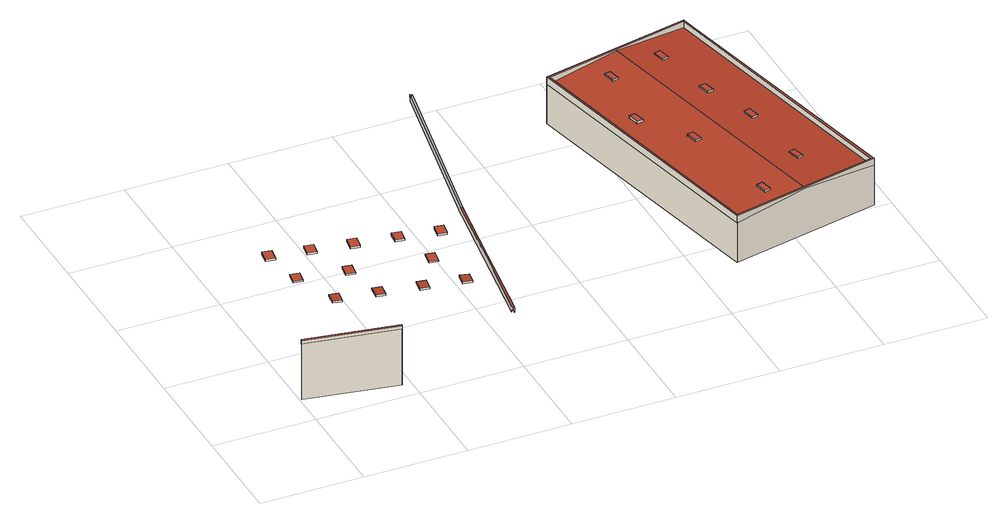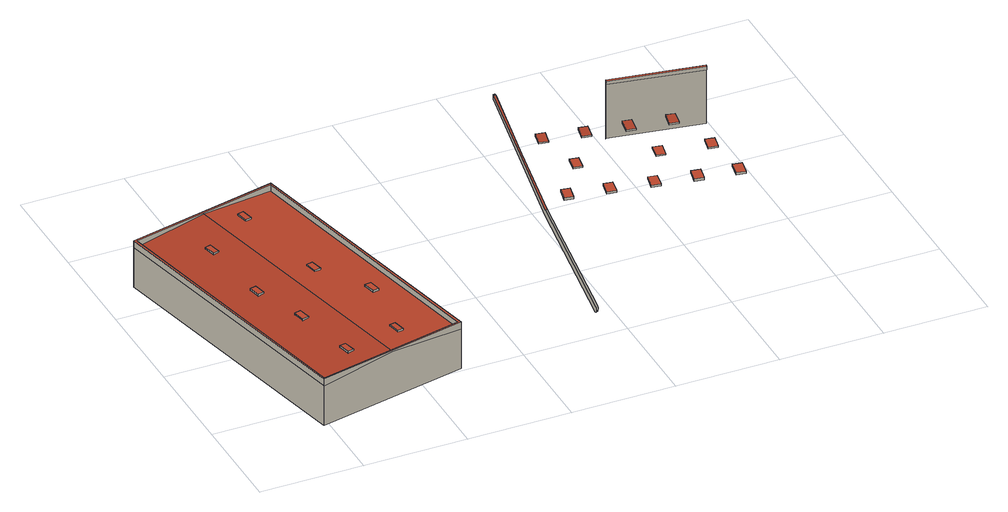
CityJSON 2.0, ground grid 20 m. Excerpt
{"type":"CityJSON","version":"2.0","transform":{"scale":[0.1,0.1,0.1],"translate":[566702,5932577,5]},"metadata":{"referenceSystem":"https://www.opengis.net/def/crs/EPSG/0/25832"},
"CityObjects":{
"building1":{"type":"Building","attributes":{"Grundfläche 2D":"9019.073295","Grundhöhe NN":"5.576"},"children":["building1-1","building1-2","building1-3","building1-4","building1-5","building1-6","building1-7","building1-8","building1-9","building1-10","building1-11","building1-12","building1-13"],"geometry":[{"type":"MultiSurface","lod":"3","boundaries":[[[0,1,2,3]],[[4,0,3,5]],[[6,7,8,9,10,11]],[[12,13,14,15,16,17,18,19,20,6,11,10,21,22]],[[23,24,9,8,7,25,26,27,28,29]]],"semantics":{"surfaces":[{"type":"WallSurface"},{"type":"RoofSurface"}],"values":[0,0,1,0,0]}}]},
"building1-1":{"type":"BuildingInstallation","parents":["building1"],"geometry":[{"type":"MultiSurface","lod":"3","boundaries":[[[30,31,32,33]],[[1,0,30,33]],[[30,0,4,34,35,31]],[[36,37,38,32,31,35]],[[33,32,38,39,40,1]]],"semantics":{"surfaces":[{"type":"RoofSurface"},{"type":"WallSurface"}],"values":[0,1,1,1,1]}}]},
"building1-2":{"type":"BuildingInstallation","parents":["building1"],"geometry":[{"type":"MultiSurface","lod":"3","boundaries":[[[41,42,43,44]],[[44,43,45,46]],[[41,44,46,47]],[[42,41,47,48]],[[43,42,48,45]]],"semantics":{"surfaces":[{"type":"RoofSurface"},{"type":"WallSurface"}],"values":[0,1,1,1,1]}}]},
"building1-3":{"type":"BuildingInstallation","parents":["building1"],"geometry":[{"type":"MultiSurface","lod":"3","boundaries":[[[49,50,51,52]],[[53,54,52,51]],[[49,52,54,55]],[[55,56,50,49]],[[51,50,56,53]]],"semantics":{"surfaces":[{"type":"RoofSurface"},{"type":"WallSurface"}],"values":[0,1,1,1,1]}}]},
"building1-4":{"type":"BuildingInstallation","parents":["building1"],"geometry":[{"type":"MultiSurface","lod":"3","boundaries":[[[57,58,59,60]],[[60,59,61,62]],[[57,60,62,63]],[[58,57,63,64]],[[59,58,64,61]]],"semantics":{"surfaces":[{"type":"RoofSurface"},{"type":"WallSurface"}],"values":[0,1,1,1,1]}}]},
"building1-5":{"type":"BuildingInstallation","parents":["building1"],"geometry":[{"type":"MultiSurface","lod":"3","boundaries":[[[65,66,67,68]],[[68,67,69,70]],[[65,68,70,71]],[[66,65,71,72]],[[67,66,72,69]]],"semantics":{"surfaces":[{"type":"RoofSurface"},{"type":"WallSurface"}],"values":[0,1,1,1,1]}}]},
"building1-6":{"type":"BuildingInstallation","parents":["building1"],"geometry":[{"type":"MultiSurface","lod":"3","boundaries":[[[73,74,75,76]],[[76,75,77,78]],[[73,76,78,79]],[[74,73,79,80]],[[75,74,80,77]]],"semantics":{"surfaces":[{"type":"RoofSurface"},{"type":"WallSurface"}],"values":[0,1,1,1,1]}}]},
"building1-7":{"type":"BuildingInstallation","parents":["building1"],"geometry":[{"type":"MultiSurface","lod":"3","boundaries":[[[81,82,83,84]],[[84,83,85,86]],[[81,84,86,87]],[[87,88,82,81]],[[88,85,83,82]]],"semantics":{"surfaces":[{"type":"RoofSurface"},{"type":"WallSurface"}],"values":[0,1,1,1,1]}}]},
"building1-8":{"type":"BuildingInstallation","parents":["building1"],"geometry":[{"type":"MultiSurface","lod":"3","boundaries":[[[89,90,91,92]],[[93,94,89,92]],[[94,95,90,89]],[[96,91,90,95]],[[92,91,96,93]]],"semantics":{"surfaces":[{"type":"RoofSurface"},{"type":"WallSurface"}],"values":[0,1,1,1,1]}}]},
"building1-9":{"type":"BuildingInstallation","parents":["building1"],"geometry":[{"type":"MultiSurface","lod":"3","boundaries":[[[97,98,99,100]],[[100,99,101,102]],[[97,100,102,103]],[[98,97,103,104]],[[99,98,104,101]]],"semantics":{"surfaces":[{"type":"RoofSurface"},{"type":"WallSurface"}],"values":[0,1,1,1,1]}}]},
"building1-10":{"type":"BuildingInstallation","parents":["building1"],"geometry":[{"type":"MultiSurface","lod":"3","boundaries":[[[105,106,107,108]],[[109,110,108,107]],[[105,108,110,111]],[[106,105,111,112]],[[107,106,112,109]]],"semantics":{"surfaces":[{"type":"RoofSurface"},{"type":"WallSurface"}],"values":[0,1,1,1,1]}}]},
"building1-11":{"type":"BuildingInstallation","parents":["building1"],"geometry":[{"type":"MultiSurface","lod":"3","boundaries":[[[113,114,115,116]],[[117,118,114,113]],[[118,119,115,114]],[[120,116,115,119]],[[117,113,116,120]]],"semantics":{"surfaces":[{"type":"RoofSurface"},{"type":"WallSurface"}],"values":[0,1,1,1,1]}}]},
"building1-12":{"type":"BuildingInstallation","parents":["building1"],"geometry":[{"type":"MultiSurface","lod":"3","boundaries":[[[121,122,123,124]],[[125,126,124,123]],[[126,127,121,124]],[[122,121,127,128]],[[123,122,128,125]]],"semantics":{"surfaces":[{"type":"RoofSurface"},{"type":"WallSurface"}],"values":[0,1,1,1,1]}}]},
"building1-13":{"type":"BuildingInstallation","parents":["building1"],"geometry":[{"type":"MultiSurface","lod":"3","boundaries":[[[129,130,131,132]],[[132,131,133,134]],[[132,134,135,129]],[[135,136,130,129]],[[131,130,136,133]]],"semantics":{"surfaces":[{"type":"RoofSurface"},{"type":"WallSurface"}],"values":[0,1,1,1,1]}}]},
"building2":{"type":"Building","attributes":{"Grundfläche 2D":"1652.846038","Grundhöhe NN":"8.873"},"children":["building2-1","building2-2","building2-3","building2-4","building2-5","building2-6","building2-7","building2-8"],"geometry":[{"type":"Solid","lod":"3","boundaries":[[[[137,138,139,140,141,142,143]],[[142,141,144,139,138,145]],[[146,147,148,149]],[[147,150,151,148]],[[140,139,146,149]],[[148,151,141,140,149]],[[152,153,154,143,142]],[[155,156,157,138,137,143,154]],[[144,141,151,150]],[[146,139,144,150,147]],[[138,157,158,159,145]],[[159,152,142,145]],[[159,158,157,160,161]],[[152,159,161,162]],[[154,153,152,162,163]],[[157,156,155,154,163,164,160]],[[163,162,161,160,164]]]],"semantics":{"surfaces":[{"type":"RoofSurface"},{"type":"WallSurface"},{"type":"GroundSurface"}],"values":[[0,0,0,0,1,1,1,1,1,1,1,1,1,1,1,1,2]]}}]},
"building2-1":{"type":"BuildingInstallation","parents":["building2"],"geometry":[{"type":"MultiSurface","lod":"3","boundaries":[[[165,166,167,168]],[[168,167,169,170]],[[165,168,170,171]],[[166,165,171,172]],[[167,166,172,169]]],"semantics":{"surfaces":[{"type":"RoofSurface"},{"type":"WallSurface"}],"values":[0,1,1,1,1]}}]},
"building2-2":{"type":"BuildingInstallation","parents":["building2"],"geometry":[{"type":"MultiSurface","lod":"3","boundaries":[[[173,174,175,176]],[[176,175,177,178]],[[173,176,178,179]],[[174,173,179,180]],[[175,174,180,177]]],"semantics":{"surfaces":[{"type":"RoofSurface"},{"type":"WallSurface"}],"values":[0,1,1,1,1]}}]},
"building2-3":{"type":"BuildingInstallation","parents":["building2"],"geometry":[{"type":"MultiSurface","lod":"3","boundaries":[[[181,182,183,184]],[[184,183,185,186]],[[181,184,186,187]],[[182,181,187,188]],[[183,182,188,185]]],"semantics":{"surfaces":[{"type":"RoofSurface"},{"type":"WallSurface"}],"values":[0,1,1,1,1]}}]},
"building2-4":{"type":"BuildingInstallation","parents":["building2"],"geometry":[{"type":"MultiSurface","lod":"3","boundaries":[[[189,190,191,192]],[[192,191,193,194]],[[194,195,189,192]],[[190,189,195,196]],[[196,193,191,190]]],"semantics":{"surfaces":[{"type":"RoofSurface"},{"type":"WallSurface"}],"values":[0,1,1,1,1]}}]},
"building2-5":{"type":"BuildingInstallation","parents":["building2"],"geometry":[{"type":"MultiSurface","lod":"3","boundaries":[[[197,198,199,200]],[[200,199,201,202]],[[197,200,202,203]],[[198,197,203,204]],[[199,198,204,201]]],"semantics":{"surfaces":[{"type":"RoofSurface"},{"type":"WallSurface"}],"values":[0,1,1,1,1]}}]},
"building2-6":{"type":"BuildingInstallation","parents":["building2"],"geometry":[{"type":"MultiSurface","lod":"3","boundaries":[[[205,206,207,208]],[[208,207,209,210]],[[205,208,210,211]],[[206,205,211,212]],[[207,206,212,209]]],"semantics":{"surfaces":[{"type":"RoofSurface"},{"type":"WallSurface"}],"values":[0,1,1,1,1]}}]},
"building2-7":{"type":"BuildingInstallation","parents":["building2"],"geometry":[{"type":"MultiSurface","lod":"3","boundaries":[[[213,214,215,216]],[[216,215,217,218]],[[213,216,218,219]],[[214,213,219,220]],[[215,214,220,217]]],"semantics":{"surfaces":[{"type":"RoofSurface"},{"type":"WallSurface"}],"values":[0,1,1,1,1]}}]},
"building2-8":{"type":"BuildingInstallation","parents":["building2"],"geometry":[{"type":"MultiSurface","lod":"3","boundaries":[[[221,222,223,224]],[[224,223,225,226]],[[221,224,226,227]],[[222,221,227,228]],[[223,222,228,225]]],"semantics":{"surfaces":[{"type":"RoofSurface"},{"type":"WallSurface"}],"values":[0,1,1,1,1]}}]}
},
"vertices":[
[183,36,123],[4,67,123],[4,67,6],[183,36,6],[184,38,122],[184,38,6],[380,7,133],[384,6,133],[414,181,125],[443,349,117],[440,350,117],[411,182,125],[499,691,129],[498,686,129],[498,686,122],[440,350,104],[439,343,105],[380,7,122],[380,7,129],[380,2,129],[380,2,133],[498,686,133],[499,691,133],[502,690,133],[502,686,133],[383,1,133],[383,1,123],[443,349,104],[502,686,122],[502,690,123],
[183,36,129],[184,41,129],[5,72,129],[4,67,129],[184,38,126],[184,41,126],[184,41,122],[5,72,122],[5,72,126],[4,69,126],[4,69,122],
[78,263,115],[95,260,115],[100,285,114],[82,288,114],[100,285,111],[82,288,111],[78,263,112],[95,260,112],
[111,171,120],[128,168,120],[133,193,118],[115,196,118],[133,193,115],[115,196,115],[111,171,116],[128,168,116],
[65,351,112],[83,348,112],[87,374,111],[70,377,111],[87,374,106],[70,377,106],[65,351,108],[83,348,108],
[188,157,120],[205,154,120],[210,180,118],[192,183,118],[210,180,115],[192,183,115],[188,157,116],[205,154,116],
[140,339,112],[157,336,112],[162,361,111],[144,364,111],[162,361,106],[144,364,106],[140,339,108],[157,336,108],
[171,247,115],[189,244,115],[193,269,114],[176,272,114],[193,269,111],[176,272,111],[171,247,112],[189,244,112],
[271,169,118],[267,144,120],[284,141,120],[289,166,118],[289,166,115],[271,169,115],[267,144,116],[284,141,116],
[217,325,112],[234,322,112],[239,348,111],[221,351,111],[239,348,106],[221,351,106],[217,325,108],[234,322,108],
[343,131,120],[361,128,120],[365,153,118],[348,156,118],[365,153,115],[348,156,115],[343,131,116],[361,128,116],
[341,244,114],[324,247,114],[320,221,115],[337,218,115],[341,244,111],[324,247,111],[320,221,112],[337,218,112],
[296,312,112],[313,309,112],[318,334,111],[300,337,111],[318,334,106],[300,337,106],[296,312,108],[313,309,108],
[372,298,112],[389,295,112],[394,321,111],[377,324,111],[394,321,106],[377,324,106],[372,298,108],[389,295,108],
[1031,697,136],[1030,700,136],[1028,696,136],[1144,166,136],[858,103,136],[855,98,136],[1149,163,136],[742,633,136],[737,636,136],[1028,696,123],[885,664,134],[1001,135,134],[1144,166,123],[742,633,123],[858,103,123],[855,98,122],[1002,131,134],[1149,163,122],[1148,167,122],[1031,697,122],[1030,700,122],[884,668,134],[737,636,122],[1030,700,39],[737,636,39],[855,98,39],[1149,163,39],[1031,697,39],
[975,481,133],[987,484,133],[982,507,133],[970,504,133],[982,507,129],[970,504,130],[975,481,130],[987,484,129],
[841,585,133],[852,587,133],[847,610,133],[836,608,133],[847,610,130],[836,608,129],[841,585,129],[852,587,130],
[892,351,133],[904,353,133],[899,376,133],[887,374,133],[899,376,130],[887,374,129],[892,351,129],[904,353,130],
[825,449,131],[837,451,131],[832,474,131],[820,472,131],[832,474,127],[820,472,126],[825,449,126],[837,451,127],
[935,155,133],[947,158,133],[942,181,133],[930,178,133],[942,181,130],[930,178,129],[935,155,129],[947,158,130],
[1013,377,132],[1025,380,132],[1020,403,132],[1008,400,132],[1020,403,128],[1008,400,129],[1013,377,129],[1025,380,128],
[1031,227,133],[1042,230,133],[1037,253,133],[1026,250,133],[1037,253,129],[1026,250,130],[1031,227,130],[1042,230,129],
[947,608,133],[959,611,133],[954,634,133],[942,631,133],[954,634,129],[942,631,130],[947,608,130],[959,611,129]
]}
